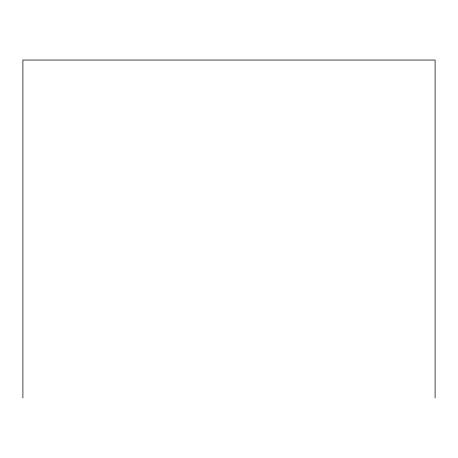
<?xml version="1.0" encoding="UTF-8"?>
<svg xmlns="http://www.w3.org/2000/svg" width="458" height="458" viewBox="0 0 458 458"><rect width="100%" height="100%" fill="white"/><g stroke="black" fill="none" stroke-linecap="round" stroke-linejoin="round"><path stroke-width="0.69" d="M435.1 397.956L435.1 60.044L22.9 60.044L22.9 397.956"/></g></svg>
